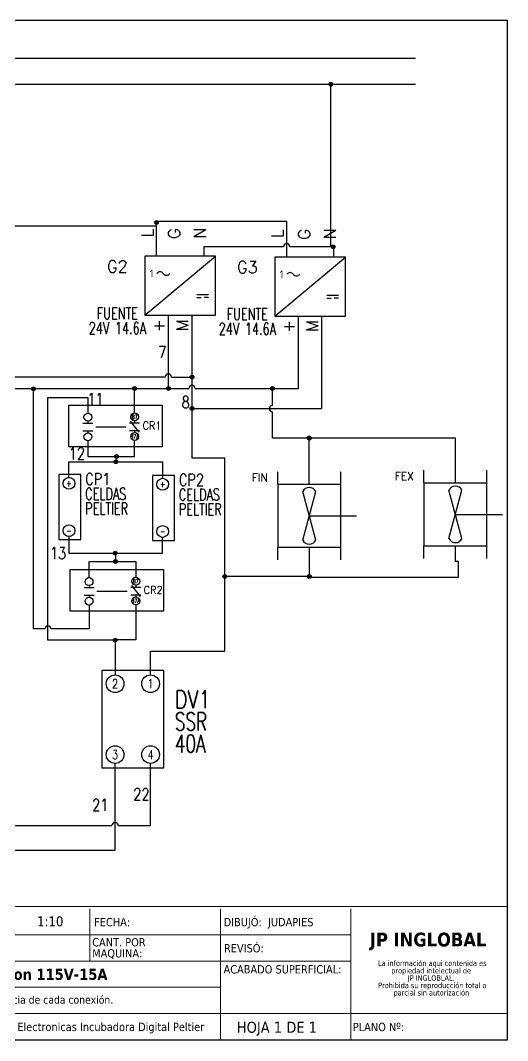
# Model space of a CAD drawing. Header units: millimetres. Extents: x 123.5 to 144.3, y 105.4 to 121.6.
# Drawn here: x 136.51 to 144.26, y 105.39 to 121.59 of the extents above; entities that cross this region are included whole.
import ezdxf
from ezdxf.enums import TextEntityAlignment as Align

# ---------------------------------------------------------------- set-up
doc = ezdxf.new("R2010")
doc.units = ezdxf.units.MM
doc.linetypes.add('CENTERX2', pattern=[20.32, 12.7, -2.54, 2.54, -2.54])
for name, color, linetype in [('BLK_12AWG', 7, 'Continuous'), ('CONTORNO', 179, 'Continuous'), ('DESC', 250, 'Continuous'), ('LINK', 9, 'Continuous'), ('MISC', 7, 'Continuous'), ('SYMS', 7, 'Continuous'), ('TAGS', 250, 'Continuous'), ('TERMS', 250, 'Continuous'), ('WIRES', 7, 'Continuous')]:
    doc.layers.add(name, color=color, linetype=linetype)
doc.layers.add('WIRENO', color=7, linetype='Continuous', true_color=0x000000)
doc.styles.add('SLDTEXTSTYLE0', font='tahoma.ttf')
doc.styles.add('SLDTEXTSTYLE1', font='')
doc.styles.add('WD', font='romans.shx')
doc.styles.add('WD_IEC', font='isocp2.shx', dxfattribs={"width": 0.9, "height": 4})
doc.styles.get('SLDTEXTSTYLE1').set_extended_font_data('Tahoma', bold=True)

# ---------------------------------------------------------------- blocks, each defined once
blk = doc.blocks.new('SW_NOTE_2')
at = {"layer": 'CONTORNO', "color": 0, "char_height": 1.0583, "attachment_point": 2, "style": 'SLDTEXTSTYLE0'}
for s, insert in [('La información aqui contenida es ', (10.29, 1.34)), ('propiedad intelectual de', (10.08, -0.07)), ('JP INGLOBLAL.', (10.1, -1.48)), ('Prohibida su reproducción total o ', (10.3, -2.89)), ('parcial sin autorización', (10.12, -4.3))]:
    blk.add_mtext(s, dxfattribs=dict(at, insert=insert))
blk = doc.blocks.new('SW_NOTE_4')
at = {"color": 0, "linetype": 'Continuous', "lineweight": 0, "char_height": 1.587, "attachment_point": 1, "style": 'SLDTEXTSTYLE0'}
for s, insert in [('CANT. POR ', (0, 2.02)), ('MAQUINA:', (0, -0.1))]:
    blk.add_mtext(s, dxfattribs=dict(at, insert=insert))
blk = doc.blocks.new('VPW1_1PH')
for p, q in [((-0.125, -0.625), (0.625, 0)), ((0.425, -0.404), (0.55, -0.404)), ((0.425, -0.435), (0.472, -0.435)), ((0.55, -0.435), (0.503, -0.435))]:
    blk.add_line(p, q)
blk.add_lwpolyline([(-0.125, 0), (-0.125, -0.625), (0.625, -0.625), (0.625, 0)], close=True)
for centre, start, end in [((0.036, -0.209), 36.8699, 143.1301), ((0.106, -0.156), 216.8699, 323.1301)]:
    blk.add_arc(centre, 0.0438, start, end)
at = {"style": 'WD_IEC'}
blk.add_text('1', height=0.084, dxfattribs=at).set_placement((-0.034, -0.183), align=Align.MIDDLE_RIGHT)
at = {"linetype": 'Continuous', "style": 'WD', "flags": 8}
for tag, p in [('TERM02', (0.21, 0.728)), ('TERM03', (0.46, 0.728)), ('TERM01', (-0.04, 0.686)), ('TERM04', (0.085, -0.665)), ('TERM05', (0.335, -0.665))]:
    blk.add_attdef(tag, text='', height=0.125, rotation=90, dxfattribs=at).set_placement(p, align=Align.RIGHT)
at = {"style": 'WD', "width": 0.7}
for tag, p in [('INST', (-0.416, 0.169)), ('LOC', (-0.416, -0.001)), ('RATING1', (-0.416, -0.34)), ('XREF', (-0.416, -0.51)), ('DESC1', (-0.416, -0.666)), ('DESC2', (-0.416, -0.822)), ('DESC3', (-0.416, -0.977))]:
    blk.add_attdef(tag, text='', height=0.125, dxfattribs=at).set_placement(p, align=Align.CENTER)
at = {"style": 'WD'}
for tag, p, height, flags in [('X2TERM01', (0, 0), 0.0125, 1), ('X2TERM02', (0.25, 0), 0.0125, 1), ('X2TERM03', (0.5, 0), 0.0125, 1), ('FAMILY', (0.684, -0.525), 0.01, 9), ('X8TERM04', (0.125, -0.625), 0.0125, 1), ('X8TERM05', (0.375, -0.625), 0.0125, 1)]:
    blk.add_attdef(tag, p, '', height=height, dxfattribs=dict(at, flags=flags))
blk.add_attdef('TAG1', text='', height=0.125, dxfattribs=at).set_placement((-0.416, -0.171), align=Align.CENTER)
at = {"linetype": 'Continuous', "style": 'WD', "flags": 9}
for tag, p in [('MFG', (0.709, -0.085)), ('CAT', (0.711, -0.066)), ('ASSYCODE', (0.709, -0.606))]:
    blk.add_attdef(tag, text='', height=0.01, dxfattribs=at).set_placement(p, align=Align.CENTER)
blk = doc.blocks.new('VDV1T6')
for p, q in [((-0.109, 0.344), (-0.109, -0.344)), ((0.125, 0.344), (-0.109, 0.344)), ((0.125, -0.344), (0.125, 0.344)), ((-0.109, -0.344), (0.125, -0.344))]:
    blk.add_line(p, q)
for centre in [(0, 0.25), (0, -0.25)]:
    blk.add_circle(centre, 0.0625)
at = {"style": 'WD'}
for tag, p, width in [('INST', (0.177, 0.559), 0.7), ('LOC', (0.177, 0.39), 0.7), ('TAG1', (0.172, 0.234), 0.8), ('DESC1', (0.172, 0.077), 0.7), ('DESC2', (0.172, -0.079), 0.7), ('RATING1', (0.188, -0.235), 0.7), ('RATING2', (0.188, -0.391), 0.7), ('XREF', (0.172, -0.548), 0.7)]:
    blk.add_attdef(tag, p, '', height=0.125, dxfattribs=dict(at, width=width))
at = {"style": 'WD', "flags": 1}
for tag, p in [('X2TERM02', (0, 0.312)), ('X4TERM02', (-0.062, 0.25)), ('X1TERM02', (0.062, 0.25)), ('X4TERM01', (-0.062, -0.25)), ('X8TERM01', (0, -0.312)), ('X1TERM01', (0.062, -0.25))]:
    blk.add_attdef(tag, p, '', height=0.0125, dxfattribs=at)
at = {"linetype": 'Continuous', "style": 'WD', "width": 0.8, "flags": 8}
for tag, p in [('TERM02', (0, 0.25)), ('TERM01', (0, -0.25))]:
    blk.add_attdef(tag, text='', height=0.0625, dxfattribs=at).set_placement(p, align=Align.MIDDLE)
at = {"linetype": 'Continuous', "style": 'WD', "flags": 9}
blk.add_attdef('ASSYCODE', text='', height=0.01, dxfattribs=at).set_placement((0.203, -0.109), align=Align.CENTER)
at = {"style": 'WD', "flags": 9}
blk.add_attdef('FAMILY', text='', height=0.01, dxfattribs=at).set_placement((0.198, -0.065), align=Align.CENTER)
at = {"linetype": 'Continuous', "style": 'WD', "flags": 1}
for tag, p in [('MFG', (0.203, -0.094)), ('CAT', (0.203, -0.075))]:
    blk.add_attdef(tag, text='', height=0.01, dxfattribs=at).set_placement(p, align=Align.MIDDLE)
blk = doc.blocks.new('VDV1TF')
for p, q in [((-0.0938, 0.3438), (-0.0938, -0.3438)), ((0.3438, 0.3438), (-0.0938, 0.3438)), ((0.3438, -0.3438), (0.3438, 0.3438)), ((-0.0938, -0.3438), (0.3438, -0.3438))]:
    blk.add_line(p, q)
for centre in [(0, 0.25), (0.25, 0.25), (0, -0.25), (0.25, -0.25)]:
    blk.add_circle(centre, 0.0625)
at = {"style": 'WD', "width": 0.7}
for tag, p in [('INST', (0.1305, 0.5446)), ('LOC', (0.1305, 0.375)), ('RATING2', (0.125, -0.1562))]:
    blk.add_attdef(tag, text='', height=0.125, dxfattribs=at).set_placement(p, align=Align.CENTER)
at = {"style": 'WD', "flags": 1}
for tag, p in [('X2TERM02', (0, 0.3125)), ('X2TERM04', (0.25, 0.3125)), ('X4TERM02', (-0.0625, 0.25)), ('X1TERM04', (0.3125, 0.25)), ('X4TERM01', (-0.0625, -0.25)), ('X1TERM03', (0.3125, -0.25)), ('X8TERM01', (0, -0.3125)), ('X8TERM03', (0.25, -0.3125))]:
    blk.add_attdef(tag, p, '', height=0.0125, dxfattribs=at)
at = {"linetype": 'Continuous', "style": 'WD', "width": 0.8, "flags": 8}
for tag, p in [('TERM02', (0, 0.25)), ('TERM04', (0.25, 0.25)), ('TERM01', (0, -0.25)), ('TERM03', (0.25, -0.25))]:
    blk.add_attdef(tag, text='', height=0.0625, dxfattribs=at).set_placement(p, align=Align.MIDDLE)
at = {"style": 'WD'}
for tag, p, width in [('TAG1', (0.4219, 0.0774), 0.8), ('DESC1', (0.4219, -0.0789), 0.7), ('DESC2', (0.4219, -0.2351), 0.7), ('XREF', (0.4219, -0.3914), 0.7)]:
    blk.add_attdef(tag, p, '', height=0.125, dxfattribs=dict(at, width=width))
at = {"style": 'WD', "width": 0.7}
blk.add_attdef('RATING1', text='', height=0.125, dxfattribs=at).set_placement((0.125, 0.0625), align=Align.MIDDLE)
at = {"style": 'WD', "flags": 9}
blk.add_attdef('FAMILY', text='', height=0.01, dxfattribs=at).set_placement((0.1197, -0.0802), align=Align.CENTER)
at = {"linetype": 'Continuous', "style": 'WD', "flags": 9}
blk.add_attdef('ASSYCODE', text='', height=0.01, dxfattribs=at).set_placement((0.125, -0.1406), align=Align.CENTER)
at = {"linetype": 'Continuous', "style": 'WD', "flags": 1}
for tag, p in [('MFG', (0.125, -0.1096)), ('CAT', (0.125, -0.0907))]:
    blk.add_attdef(tag, text='', height=0.01, dxfattribs=at).set_placement(p, align=Align.MIDDLE)
blk = doc.blocks.new('WDDOT')
for radius in [0.03, 0.0187, 0.00929]:
    blk.add_circle((0, 0), radius)
blk = doc.blocks.new('VCR21T')
at = {"linetype": 'Continuous'}
for p, q in [((-0.08, 0.062), (0.08, 0.062)), ((-0.08, -0.062), (0.08, -0.062))]:
    blk.add_line(p, q, dxfattribs=at)
for p, q in [((0, 0.094), (0, 0.062)), ((0, -0.062), (0, -0.094))]:
    blk.add_line(p, q)
for centre in [(0, 0.156), (0, -0.156)]:
    blk.add_circle(centre, 0.0625)
at = {"style": 'WD'}
for tag, p, width in [('INST', (0.125, 0.326), 0.7), ('LOC', (0.125, 0.156), 0.7), ('TAG2', (0.127, -0.045), 0.9), ('XREF', (0.129, -0.199), 0.7), ('DESC1', (0.129, -0.351), 0.7), ('DESC2', (0.129, -0.499), 0.7), ('DESC3', (0.129, -0.646), 0.7)]:
    blk.add_attdef(tag, p, '', height=0.125, dxfattribs=dict(at, width=width))
at = {"linetype": 'Continuous', "style": 'WD', "width": 0.8, "flags": 8}
for tag, p in [('TERM01', (0, 0.156)), ('TERM02', (0, -0.156))]:
    blk.add_attdef(tag, text='', height=0.0625, dxfattribs=at).set_placement(p, align=Align.MIDDLE_CENTER)
at = {"style": 'WD'}
for tag, p, height, flags in [('X2TERM01', (0, 0.219), 0.0125, 1), ('FAMILY', (-0.181, 0.003), 0.01, 9), ('CONTACT', (-0.181, -0.014), 0.01, 1), ('X8TERM02', (0, -0.219), 0.0125, 1)]:
    blk.add_attdef(tag, p, '', height=height, dxfattribs=dict(at, flags=flags))
at = {"color": 7, "style": 'WD'}
for tag, p in [('X4LINK', (-0.141, 0)), ('X1LINK', (0.125, 0))]:
    blk.add_attdef(tag, p, '', height=0.01, dxfattribs=at)
blk = doc.blocks.new('VCR22T')
at = {"linetype": 'Continuous'}
for p, q in [((-0.08, 0.062), (0.08, 0.062)), ((-0.069, 0.086), (0.069, -0.086)), ((-0.08, -0.062), (0.08, -0.062))]:
    blk.add_line(p, q, dxfattribs=at)
for p, q in [((0, 0.094), (0, 0.062)), ((0, -0.062), (0, -0.094))]:
    blk.add_line(p, q)
for centre in [(0, 0.156), (0, -0.156)]:
    blk.add_circle(centre, 0.0625)
at = {"style": 'WD'}
for tag, p, width in [('INST', (0.125, 0.326), 0.7), ('LOC', (0.125, 0.156), 0.7), ('TAG2', (0.127, -0.045), 0.9), ('XREF', (0.129, -0.199), 0.7), ('DESC1', (0.129, -0.351), 0.7), ('DESC2', (0.129, -0.499), 0.7), ('DESC3', (0.129, -0.646), 0.7)]:
    blk.add_attdef(tag, p, '', height=0.125, dxfattribs=dict(at, width=width))
at = {"linetype": 'Continuous', "style": 'WD', "width": 0.8, "flags": 8}
for tag, p in [('TERM01', (0, 0.156)), ('TERM02', (0, -0.156))]:
    blk.add_attdef(tag, text='', height=0.0625, dxfattribs=at).set_placement(p, align=Align.MIDDLE_CENTER)
at = {"style": 'WD'}
for tag, p, height, flags in [('X2TERM01', (0, 0.219), 0.0125, 1), ('FAMILY', (-0.181, 0.003), 0.01, 9), ('CONTACT', (-0.181, -0.014), 0.01, 1), ('X8TERM02', (0, -0.219), 0.0125, 1)]:
    blk.add_attdef(tag, p, '', height=height, dxfattribs=dict(at, flags=flags))
at = {"color": 7, "style": 'WD'}
for tag, p in [('X4LINK', (-0.141, 0)), ('X1LINK', (0.125, 0))]:
    blk.add_attdef(tag, p, '', height=0.01, dxfattribs=at)
blk = doc.blocks.new('HM1_AXIAL_FLOW_FAN1')
for p, q in [((-0.5, 0.5), (-0.5, 0.7)), ((0.5, 0.5), (0.5, 0.7)), ((-0.5, 0.5), (0.5, 0.5)), ((-0.5, 0.5), (-0.5, -0.5)), ((0.5, -0.5), (0.5, 0.5)), ((-0.104, -0.386), (0.104, 0.386)), ((0.104, -0.386), (-0.104, 0.386)), ((0, 0), (0.75, 0)), ((-0.5, -0.5), (0.5, -0.5)), ((-0.5, -0.7), (-0.5, -0.5)), ((0.5, -0.7), (0.5, -0.5))]:
    blk.add_line(p, q)
for centre, start, end in [((0, 0.333), 27.1247, 152.8753), ((0, -0.333), 207.1247, 332.8753)]:
    blk.add_arc(centre, 0.116, start, end)
at = {"style": 'WD'}
for tag, height, p in [('INST', 0.125, (-0.658, 0.914)), ('LOC', 0.125, (-0.66, 0.738)), ('TAG1', 0.125, (-0.658, 0.544)), ('TERM01', 0.0625, (-0.51, 0.016))]:
    blk.add_attdef(tag, text='', height=height, dxfattribs=at).set_placement(p, align=Align.RIGHT)
for tag, p, height in [('X2TERM04', (0, 0.5), 0.005), ('TERM04', (0.009, 0.51), 0.0625), ('X4TERM01', (-0.5, 0), 0.01), ('X1TERM03', (0.5, 0), 0.005), ('TERM03', (0.511, 0.012), 0.0625), ('RATING1', (0.549, -0.237), 0.125), ('DESC1', (0.549, -0.453), 0.125), ('X8TERM02', (0, -0.5), 0.005), ('TERM02', (0.002, -0.573), 0.0625), ('DESC2', (0.549, -0.637), 0.125), ('DESC3', (0.549, -0.827), 0.125), ('WDTAGALT', (0.569, -1.005), 0.125)]:
    blk.add_attdef(tag, p, '', height=height, dxfattribs=at)
blk.add_attdef('XREF', text='', height=0.0625, rotation=0.0625, dxfattribs=at).set_placement((0.726, 0.558), align=Align.TOP_CENTER)
at = {"style": 'WD', "flags": 1}
for tag, p in [('FAMILY', (-0.587, -0.278)), ('CAT', (-0.587, -0.322)), ('MFG', (-0.585, -0.353)), ('WDTYPE', (-0.572, -0.419)), ('ASSYCODE', (-0.557, -0.383))]:
    blk.add_attdef(tag, text='', height=0.01, dxfattribs=at).set_placement(p, align=Align.CENTER)
blk = doc.blocks.new('WD_WNV')
at = {"linetype": 'Continuous', "style": 'WD', "width": 0.8}
blk.add_attdef('WIRENO', text='', height=0.125, dxfattribs=at).set_placement((-0.05, 0), align=Align.MIDDLE_RIGHT)
at = {"style": 'WD', "flags": 1}
for tag, p in [('W01USER', (-0.062, 0.094)), ('W02USER', (-0.062, 0.086)), ('W03USER', (-0.062, 0.078)), ('W04USER', (-0.062, 0.07)), ('W05USER', (-0.062, 0.062)), ('W06USER', (-0.062, 0.055)), ('W07USER', (-0.062, 0.047)), ('W08USER', (-0.062, 0.039)), ('W09USER', (-0.062, 0.031)), ('W10USER', (-0.062, 0.023))]:
    blk.add_attdef(tag, text='', height=0.005, dxfattribs=at).set_placement(p, align=Align.CENTER)
blk = doc.blocks.new('WD_WNH')
at = {"linetype": 'Continuous', "style": 'WD', "width": 0.8}
blk.add_attdef('WIRENO', text='', height=0.125, dxfattribs=at).set_placement((0, 0.062), align=Align.CENTER)
at = {"style": 'WD', "flags": 1}
for tag, p in [('W01USER', (0, 0.078)), ('W02USER', (0, 0.07)), ('W03USER', (0, 0.062)), ('W04USER', (0, 0.055)), ('W05USER', (0, 0.047)), ('W06USER', (0, 0.039)), ('W07USER', (0, 0.031)), ('W08USER', (0, 0.023)), ('W09USER', (0, 0.016)), ('W10USER', (0, 0.008))]:
    blk.add_attdef(tag, text='', height=0.005, dxfattribs=at).set_placement(p, align=Align.CENTER)

msp = doc.modelspace()

# ---------------------------------------------------------------- linework, layer by layer
at = {"color": 7, "linetype": 'Continuous'}
for p, q in [((144.256, 121.59), (123.506, 121.59)), ((144.256, 105.405), (144.256, 121.59)), ((123.506, 105.405), (144.256, 105.405))]:
    msp.add_line(p, q, dxfattribs=at)
at = {"color": 7, "linetype": 'CENTERX2', "lineweight": 0}
for p in [(144.256, 108.823), (133.462, 105.405)]:
    msp.add_line(p, (144.256, 105.405), dxfattribs=at)
at = {"color": 7, "linetype": 'Continuous', "lineweight": 0}
for p, q in [((144.242, 107.521), (133.452, 107.521)), ((137.616, 107.486), (137.616, 106.656)), ((139.691, 107.486), (139.691, 105.394)), ((141.766, 107.486), (141.766, 105.397)), ((141.766, 107.071), (135.541, 107.071)), ((141.766, 106.656), (133.465, 106.656)), ((139.691, 106.241), (133.465, 106.241)), ((144.256, 105.826), (133.465, 105.826))]:
    msp.add_line(p, q, dxfattribs=at)
at = {"layer": 'BLK_12AWG'}
for p, q in [((132.774, 120.99), (142.793, 120.99)), ((132.989, 120.576), (142.793, 120.576)), ((141.447, 117.996), (141.447, 120.576))]:
    msp.add_line(p, q, dxfattribs=at)
at = {"layer": 'DESC'}
for points in [[(137.285, 115.481), (138.769, 115.481), (138.769, 114.821), (137.285, 114.821)], [(137.303, 112.872), (138.787, 112.872), (138.787, 112.211), (137.303, 112.211)]]:
    msp.add_lwpolyline(points, close=True, dxfattribs=at)
at = {"layer": 'LINK'}
for points in [[(137.71, 115.137), (138.19, 115.137)], [(137.728, 112.527), (138.208, 112.527)]]:
    msp.add_lwpolyline(points, dxfattribs=at)
at = {"layer": 'WIRES'}
for p, q in [((138.678, 117.846), (138.678, 118.404)), ((138.678, 118.404), (140.744, 118.404)), ((140.744, 118.404), (140.744, 117.834)), ((138.678, 118.326), (128.465, 118.326)), ((140.694, 117.996), (139.428, 117.996)), ((139.428, 117.996), (139.428, 117.846)), ((141.494, 117.996), (140.794, 117.996)), ((141.494, 117.834), (141.494, 117.996)), ((138.866, 115.746), (138.866, 116.908)), ((139.241, 114.643), (139.241, 116.908)), ((140.931, 115.746), (140.931, 116.897)), ((141.306, 115.428), (141.306, 116.897)), ((138.816, 115.927), (126.075, 115.927)), ((138.916, 115.927), (139.241, 115.927)), ((136.721, 115.741), (126.403, 115.741)), ((136.721, 111.93), (136.721, 115.746)), ((136.721, 115.746), (138.329, 115.746)), ((138.329, 115.36), (138.329, 115.746)), ((138.329, 115.746), (138.866, 115.746)), ((138.866, 115.746), (139.191, 115.746)), ((139.291, 115.746), (140.931, 115.746)), ((140.518, 115.478), (140.518, 115.746)), ((136.951, 111.751), (136.951, 115.605)), ((136.951, 115.605), (137.587, 115.605)), ((137.587, 115.605), (137.587, 115.355)), ((139.241, 115.428), (141.306, 115.428)), ((140.518, 114.96), (140.518, 115.378)), ((137.587, 114.917), (137.587, 114.667)), ((138.329, 114.667), (138.329, 114.922)), ((141.104, 114.96), (140.518, 114.96)), ((141.104, 114.226), (141.104, 114.96)), ((143.425, 114.96), (141.104, 114.96)), ((143.425, 114.249), (143.425, 114.96)), ((137.286, 114.334), (137.286, 114.584)), ((137.286, 114.584), (138.774, 114.584)), ((137.587, 114.667), (138.329, 114.667)), ((138.04, 114.599), (138.04, 114.667)), ((138.774, 114.584), (138.774, 114.321)), ((139.762, 114.643), (139.241, 114.643)), ((139.762, 111.575), (139.762, 114.643)), ((137.286, 113.396), (137.286, 113.134)), ((138.774, 113.134), (138.774, 113.384)), ((141.104, 113.226), (141.104, 112.753)), ((143.425, 113.001), (143.425, 113.249)), ((137.286, 113.134), (138.774, 113.134)), ((138.023, 113.142), (138.023, 113)), ((137.605, 112.745), (137.605, 113)), ((137.605, 113), (138.347, 113)), ((138.347, 113), (138.347, 112.75)), ((143.475, 113.001), (143.425, 113.001)), ((143.475, 112.753), (143.475, 113.001)), ((141.104, 112.762), (139.762, 112.762)), ((141.104, 112.753), (143.475, 112.753)), ((137.605, 112.308), (137.605, 111.93)), ((138.347, 112.312), (138.347, 111.756)), ((136.901, 111.93), (136.721, 111.93)), ((137.605, 111.93), (137.001, 111.93)), ((138.347, 111.756), (138.019, 111.756)), ((138.019, 111.756), (138.019, 111.2)), ((138.019, 111.751), (136.951, 111.751)), ((138.581, 111.2), (138.581, 111.575)), ((138.581, 111.575), (139.762, 111.575)), ((138.019, 108.415), (138.019, 109.794)), ((138.581, 108.807), (138.581, 109.794)), ((133.062, 108.807), (137.969, 108.807)), ((138.069, 108.807), (138.581, 108.807)), ((132.704, 108.415), (138.019, 108.415))]:
    msp.add_line(p, q, dxfattribs=at)
for centre, start, end in [((140.744, 117.996), 0, 180), ((138.866, 115.927), 0, 180), ((139.241, 115.746), 0, 180), ((140.518, 115.428), 90, 270), ((136.951, 111.93), 0, 180), ((138.019, 108.807), 0, 180)]:
    msp.add_arc(centre, 0.05, start, end, dxfattribs=at)

# ---------------------------------------------------------------- block references
at = {"color": 7, "linetype": 'Continuous', "lineweight": 0, "xscale": 0.083, "yscale": 0.083, "zscale": 0.083}
msp.add_blockref('SW_NOTE_4', (137.655, 106.854), dxfattribs=at)
at = {"layer": 'CONTORNO', "color": 7, "xscale": 0.083, "yscale": 0.083, "zscale": 0.083}
msp.add_blockref('SW_NOTE_2', (142.204, 106.555), dxfattribs=at)
at = {"layer": 'SYMS'}
for name, p in [('WDDOT', (141.447, 120.576)), ('WDDOT', (138.678, 118.381)), ('WDDOT', (141.485, 117.996)), ('WDDOT', (139.241, 115.927)), ('WDDOT', (136.721, 115.741)), ('WDDOT', (138.329, 115.746)), ('WDDOT', (138.866, 115.746)), ('WDDOT', (140.518, 115.746)), ('VCR21T', (137.587, 115.136)), ('WDDOT', (139.241, 115.428)), ('WDDOT', (141.104, 114.96)), ('WDDOT', (138.04, 114.667)), ('WDDOT', (138.03, 114.584)), ('WDDOT', (138.019, 113.134)), ('WDDOT', (138.023, 113)), ('VCR21T', (137.605, 112.526)), ('WDDOT', (139.762, 112.762)), ('WDDOT', (141.104, 112.762)), ('WDDOT', (138.019, 111.751))]:
    msp.add_blockref(name, p, dxfattribs=at)
ref = msp.add_blockref('VPW1_1PH', (138.678, 117.846), dxfattribs=dict(at, xscale=1.5, yscale=1.5, zscale=1.5))
ref.add_attrib('DESC1', 'FUENTE', dxfattribs={"layer": 'DESC', "height": 0.1875, "style": 'WD', "width": 0.7}).set_placement((138.055, 116.847), align=Align.CENTER)
ref.add_attrib('DESC2', '24V 14.6A', dxfattribs={"layer": 'DESC', "height": 0.1875, "style": 'WD', "width": 0.7}).set_placement((138.055, 116.612), align=Align.CENTER)
ref.add_attrib('TAG1', 'G2', dxfattribs={"layer": 'TAGS', "height": 0.1875, "style": 'WD'}).set_placement((138.055, 117.59), align=Align.CENTER)
ref.add_attrib('TERM03', 'N', dxfattribs={"layer": 'TERMS', "linetype": 'Continuous', "height": 0.188, "rotation": 90, "style": 'WD', "flags": 8}).set_placement((139.46, 118.303), align=Align.RIGHT)
ref.add_attrib('TERM02', 'G', dxfattribs={"layer": 'TERMS', "linetype": 'Continuous', "height": 0.188, "rotation": 90, "style": 'WD', "flags": 8}).set_placement((139.051, 118.289), align=Align.RIGHT)
ref.add_attrib('TERM01', 'L', dxfattribs={"layer": 'TERMS', "linetype": 'Continuous', "height": 0.188, "rotation": 90, "style": 'WD', "flags": 8}).set_placement((138.628, 118.285), align=Align.RIGHT)
ref.add_attrib('TERM05', 'M', dxfattribs={"layer": 'TERMS', "linetype": 'Continuous', "height": 0.188, "rotation": 90, "style": 'WD', "flags": 8}).set_placement((139.181, 116.848), align=Align.RIGHT)
ref.add_attrib('TERM04', '+', dxfattribs={"layer": 'TERMS', "linetype": 'Continuous', "height": 0.188, "rotation": 90, "style": 'WD', "flags": 8}).set_placement((138.806, 116.848), align=Align.RIGHT)
ref = msp.add_blockref('VPW1_1PH', (140.744, 117.834), dxfattribs=dict(at, xscale=1.5, yscale=1.5, zscale=1.5))
ref.add_attrib('DESC1', 'FUENTE', dxfattribs={"layer": 'DESC', "height": 0.1875, "style": 'WD', "width": 0.7}).set_placement((140.12, 116.835), align=Align.CENTER)
ref.add_attrib('DESC2', '24V 14.6A', dxfattribs={"layer": 'DESC', "height": 0.1875, "style": 'WD', "width": 0.7}).set_placement((140.12, 116.601), align=Align.CENTER)
ref.add_attrib('TAG1', 'G3', dxfattribs={"layer": 'TAGS', "height": 0.1875, "style": 'WD'}).set_placement((140.12, 117.579), align=Align.CENTER)
ref.add_attrib('TERM03', 'N', dxfattribs={"layer": 'TERMS', "linetype": 'Continuous', "height": 0.188, "rotation": 90, "style": 'WD', "flags": 8}).set_placement((141.525, 118.292), align=Align.RIGHT)
ref.add_attrib('TERM02', 'G', dxfattribs={"layer": 'TERMS', "linetype": 'Continuous', "height": 0.188, "rotation": 90, "style": 'WD', "flags": 8}).set_placement((141.116, 118.278), align=Align.RIGHT)
ref.add_attrib('TERM01', 'L', dxfattribs={"layer": 'TERMS', "linetype": 'Continuous', "height": 0.188, "rotation": 90, "style": 'WD', "flags": 8}).set_placement((140.694, 118.274), align=Align.RIGHT)
ref.add_attrib('TERM05', 'M', dxfattribs={"layer": 'TERMS', "linetype": 'Continuous', "height": 0.188, "rotation": 90, "style": 'WD', "flags": 8}).set_placement((141.246, 116.837), align=Align.RIGHT)
ref.add_attrib('TERM04', '+', dxfattribs={"layer": 'TERMS', "linetype": 'Continuous', "height": 0.188, "rotation": 90, "style": 'WD', "flags": 8}).set_placement((140.871, 116.837), align=Align.RIGHT)
ref = msp.add_blockref('VCR22T', (138.329, 115.141), dxfattribs=at)
ref.add_attrib('TAG2', 'CR1', (138.455, 115.096), dxfattribs={"layer": 'TAGS', "height": 0.125, "style": 'WD', "width": 0.9})
ref.add_attrib('TERM02', '87A', dxfattribs={"layer": 'TERMS', "linetype": 'Continuous', "height": 0.0625, "style": 'WD', "width": 0.8, "flags": 8}).set_placement((138.329, 114.985), align=Align.MIDDLE_CENTER)
ref.add_attrib('TERM01', '87', dxfattribs={"layer": 'TERMS', "linetype": 'Continuous', "height": 0.0625, "style": 'WD', "width": 0.8, "flags": 8}).set_placement((138.329, 115.297), align=Align.MIDDLE_CENTER)
ref = msp.add_blockref('VDV1T6', (137.286, 113.865), dxfattribs=dict(at, xscale=1.5, yscale=1.5, zscale=1.5))
ref.add_attrib('DESC1', 'CELDAS', (137.544, 113.981), dxfattribs={"layer": 'DESC', "height": 0.1875, "style": 'WD', "width": 0.7})
ref.add_attrib('DESC2', 'PELTIER', (137.544, 113.747), dxfattribs={"layer": 'DESC', "height": 0.1875, "style": 'WD', "width": 0.7})
ref.add_attrib('TERM02', '+', dxfattribs={"layer": 'TERMS', "linetype": 'Continuous', "height": 0.0938, "style": 'WD', "width": 0.8, "flags": 8}).set_placement((137.286, 114.24), align=Align.MIDDLE)
ref.add_attrib('TERM01', '-', dxfattribs={"layer": 'TERMS', "linetype": 'Continuous', "height": 0.0938, "style": 'WD', "width": 0.8, "flags": 8}).set_placement((137.286, 113.49), align=Align.MIDDLE)
ref.add_attrib('TAG1', 'CP1', (137.544, 114.215), dxfattribs={"layer": 'TAGS', "height": 0.1875, "style": 'WD', "width": 0.8})
ref = msp.add_blockref('VDV1T6', (138.774, 113.852), dxfattribs=dict(at, xscale=1.5, yscale=1.5, zscale=1.5))
ref.add_attrib('DESC1', 'CELDAS', (139.032, 113.968), dxfattribs={"layer": 'DESC', "height": 0.1875, "style": 'WD', "width": 0.7})
ref.add_attrib('DESC2', 'PELTIER', (139.032, 113.734), dxfattribs={"layer": 'DESC', "height": 0.1875, "style": 'WD', "width": 0.7})
ref.add_attrib('TERM02', '+', dxfattribs={"layer": 'TERMS', "linetype": 'Continuous', "height": 0.0938, "style": 'WD', "width": 0.8, "flags": 8}).set_placement((138.774, 114.227), align=Align.MIDDLE)
ref.add_attrib('TERM01', '-', dxfattribs={"layer": 'TERMS', "linetype": 'Continuous', "height": 0.0938, "style": 'WD', "width": 0.8, "flags": 8}).set_placement((138.774, 113.477), align=Align.MIDDLE)
ref.add_attrib('TAG1', 'CP2', (139.032, 114.203), dxfattribs={"layer": 'TAGS', "height": 0.1875, "style": 'WD', "width": 0.8})
ref = msp.add_blockref('HM1_AXIAL_FLOW_FAN1', (141.104, 113.726), dxfattribs=at)
ref.add_attrib('TAG1', 'FIN', dxfattribs={"layer": 'TAGS', "height": 0.125, "style": 'WD'}).set_placement((140.446, 114.27), align=Align.RIGHT)
ref.add_attrib('X8TERM02', '8', (141.104, 113.226), dxfattribs={"layer": 'MISC', "height": 0.005, "style": 'WD'})
ref.add_attrib('X2TERM04', '7', (141.104, 114.226), dxfattribs={"layer": 'MISC', "height": 0.005, "style": 'WD'})
ref = msp.add_blockref('HM1_AXIAL_FLOW_FAN1', (143.425, 113.749), dxfattribs=at)
ref.add_attrib('TAG1', 'FEX', dxfattribs={"layer": 'TAGS', "height": 0.125, "style": 'WD'}).set_placement((142.767, 114.294), align=Align.RIGHT)
ref.add_attrib('X8TERM02', '8', (143.425, 113.249), dxfattribs={"layer": 'MISC', "height": 0.005, "style": 'WD'})
ref.add_attrib('X2TERM04', '7', (143.425, 114.249), dxfattribs={"layer": 'MISC', "height": 0.005, "style": 'WD'})
ref = msp.add_blockref('VCR22T', (138.347, 112.531), dxfattribs=at)
ref.add_attrib('TAG2', 'CR2', (138.474, 112.486), dxfattribs={"layer": 'TAGS', "height": 0.125, "style": 'WD', "width": 0.9})
ref.add_attrib('TERM02', '87A', dxfattribs={"layer": 'TERMS', "linetype": 'Continuous', "height": 0.0625, "style": 'WD', "width": 0.8, "flags": 8}).set_placement((138.347, 112.375), align=Align.MIDDLE_CENTER)
ref.add_attrib('TERM01', '87', dxfattribs={"layer": 'TERMS', "linetype": 'Continuous', "height": 0.0625, "style": 'WD', "width": 0.8, "flags": 8}).set_placement((138.347, 112.687), align=Align.MIDDLE_CENTER)
ref = msp.add_blockref('VDV1TF', (138.019, 110.497), dxfattribs=dict(at, xscale=2.25, yscale=2.25, zscale=2.25))
ref.add_attrib('DESC2', '40A', (138.968, 109.968), dxfattribs={"layer": 'DESC', "height": 0.2812, "style": 'WD', "width": 0.7})
ref.add_attrib('DESC1', 'SSR', (138.968, 110.32), dxfattribs={"layer": 'DESC', "height": 0.2812, "style": 'WD', "width": 0.7})
ref.add_attrib('TAG1', 'DV1', (138.968, 110.671), dxfattribs={"layer": 'TAGS', "height": 0.2812, "style": 'WD', "width": 0.8})
ref.add_attrib('TERM03', '4', dxfattribs={"layer": 'TERMS', "linetype": 'Continuous', "height": 0.141, "style": 'WD', "width": 0.8, "flags": 8}).set_placement((138.581, 109.935), align=Align.MIDDLE)
ref.add_attrib('TERM04', '1', dxfattribs={"layer": 'TERMS', "linetype": 'Continuous', "height": 0.141, "style": 'WD', "width": 0.8, "flags": 8}).set_placement((138.581, 111.06), align=Align.MIDDLE)
ref.add_attrib('TERM02', '2', dxfattribs={"layer": 'TERMS', "linetype": 'Continuous', "height": 0.141, "style": 'WD', "width": 0.8, "flags": 8}).set_placement((138.019, 111.06), align=Align.MIDDLE)
ref.add_attrib('TERM01', '3', dxfattribs={"layer": 'TERMS', "linetype": 'Continuous', "height": 0.141, "style": 'WD', "width": 0.8, "flags": 8}).set_placement((138.019, 109.935), align=Align.MIDDLE)
at = {"layer": 'WIRENO'}
ref = msp.add_blockref('WD_WNV', (138.91, 116.324), dxfattribs=dict(at, xscale=1.5, yscale=1.5, zscale=1.5))
ref.add_attrib('WIRENO', '7', dxfattribs={"linetype": 'Continuous', "height": 0.188, "style": 'WD', "width": 0.8}).set_placement((138.835, 116.324), align=Align.MIDDLE_RIGHT)
ref = msp.add_blockref('WD_WNH', (137.613, 115.23), dxfattribs=dict(at, xscale=1.5, yscale=1.5, zscale=1.5))
ref.add_attrib('WIRENO', '11', dxfattribs={"linetype": 'Continuous', "height": 0.1875, "style": 'WD', "width": 0.8}).set_placement((137.706, 115.486), align=Align.CENTER)
ref = msp.add_blockref('WD_WNV', (139.28, 115.53), dxfattribs=dict(at, xscale=1.5, yscale=1.5, zscale=1.5))
ref.add_attrib('WIRENO', '8', dxfattribs={"linetype": 'Continuous', "height": 0.188, "style": 'WD', "width": 0.8}).set_placement((139.205, 115.53), align=Align.MIDDLE_RIGHT)
ref = msp.add_blockref('WD_WNV', (137.615, 114.715), dxfattribs=dict(at, xscale=1.5, yscale=1.5, zscale=1.5))
ref.add_attrib('WIRENO', '12', dxfattribs={"linetype": 'Continuous', "height": 0.1875, "style": 'WD', "width": 0.8}).set_placement((137.54, 114.715), align=Align.MIDDLE_RIGHT)
ref = msp.add_blockref('WD_WNV', (137.315, 113.133), dxfattribs=dict(at, xscale=1.5, yscale=1.5, zscale=1.5))
ref.add_attrib('WIRENO', '13', dxfattribs={"linetype": 'Continuous', "height": 0.1875, "style": 'WD', "width": 0.8}).set_placement((137.24, 113.133), align=Align.MIDDLE_RIGHT)
ref = msp.add_blockref('WD_WNV', (138.641, 109.306), dxfattribs=dict(at, xscale=1.5, yscale=1.5, zscale=1.5))
ref.add_attrib('WIRENO', '22', dxfattribs={"linetype": 'Continuous', "height": 0.1875, "style": 'WD', "width": 0.8}).set_placement((138.566, 109.306), align=Align.MIDDLE_RIGHT)
ref = msp.add_blockref('WD_WNV', (137.986, 109.138), dxfattribs=dict(at, xscale=1.5, yscale=1.5, zscale=1.5))
ref.add_attrib('WIRENO', '21', dxfattribs={"linetype": 'Continuous', "height": 0.1875, "style": 'WD', "width": 0.8}).set_placement((137.911, 109.138), align=Align.MIDDLE_RIGHT)

# ---------------------------------------------------------------- texts
at = {"color": 7, "linetype": 'Continuous', "lineweight": 0, "attachment_point": 1, "style": 'SLDTEXTSTYLE0'}
for s, insert, char_height in [('FECHA:', (137.686, 107.341), 0.1318), ('REVISÓ:', (139.749, 106.927), 0.1318), ('MATERIAL: Cablear de acuerdo a potencia de cada conexión.', (133.505, 106.105), 0.1245), ('\\pi-0.39529,l0.52705,t1.0541;NOMBRE:^IConexiones Electricas y Electronicas Incubadora Digital Peltier', (133.515, 105.678), 0.131763), ('HOJA 1 DE 1', (139.953, 105.694), 0.17568), ('PLANO Nº:', (141.795, 105.676), 0.1318)]:
    msp.add_mtext(s, dxfattribs=dict(at, insert=insert, char_height=char_height))
at = {"layer": 'CONTORNO', "color": 7}
for s, insert, char_height, attachment_point, style in [('1:10', (136.988, 107.367), 0.1581, 2, 'SLDTEXTSTYLE0'), ('DIBUJÓ:  JUDAPIES', (139.743, 107.341), 0.13176, 1, 'SLDTEXTSTYLE0'), ('ACABADO SUPERFICIAL:', (139.742, 106.592), 0.13176, 1, 'SLDTEXTSTYLE0'), ('Clavija Leviton 115V-15A', (136.437, 106.534), 0.17568, 2, 'SLDTEXTSTYLE1')]:
    msp.add_mtext(s, dxfattribs=dict(at, insert=insert, char_height=char_height, attachment_point=attachment_point, style=style))
at = {"layer": 'CONTORNO', "insert": (142.067, 107.108), "char_height": 0.2196, "attachment_point": 1, "style": 'SLDTEXTSTYLE1'}
msp.add_mtext('JP INGLOBAL', dxfattribs=at)

doc.saveas('drawing.dxf')
